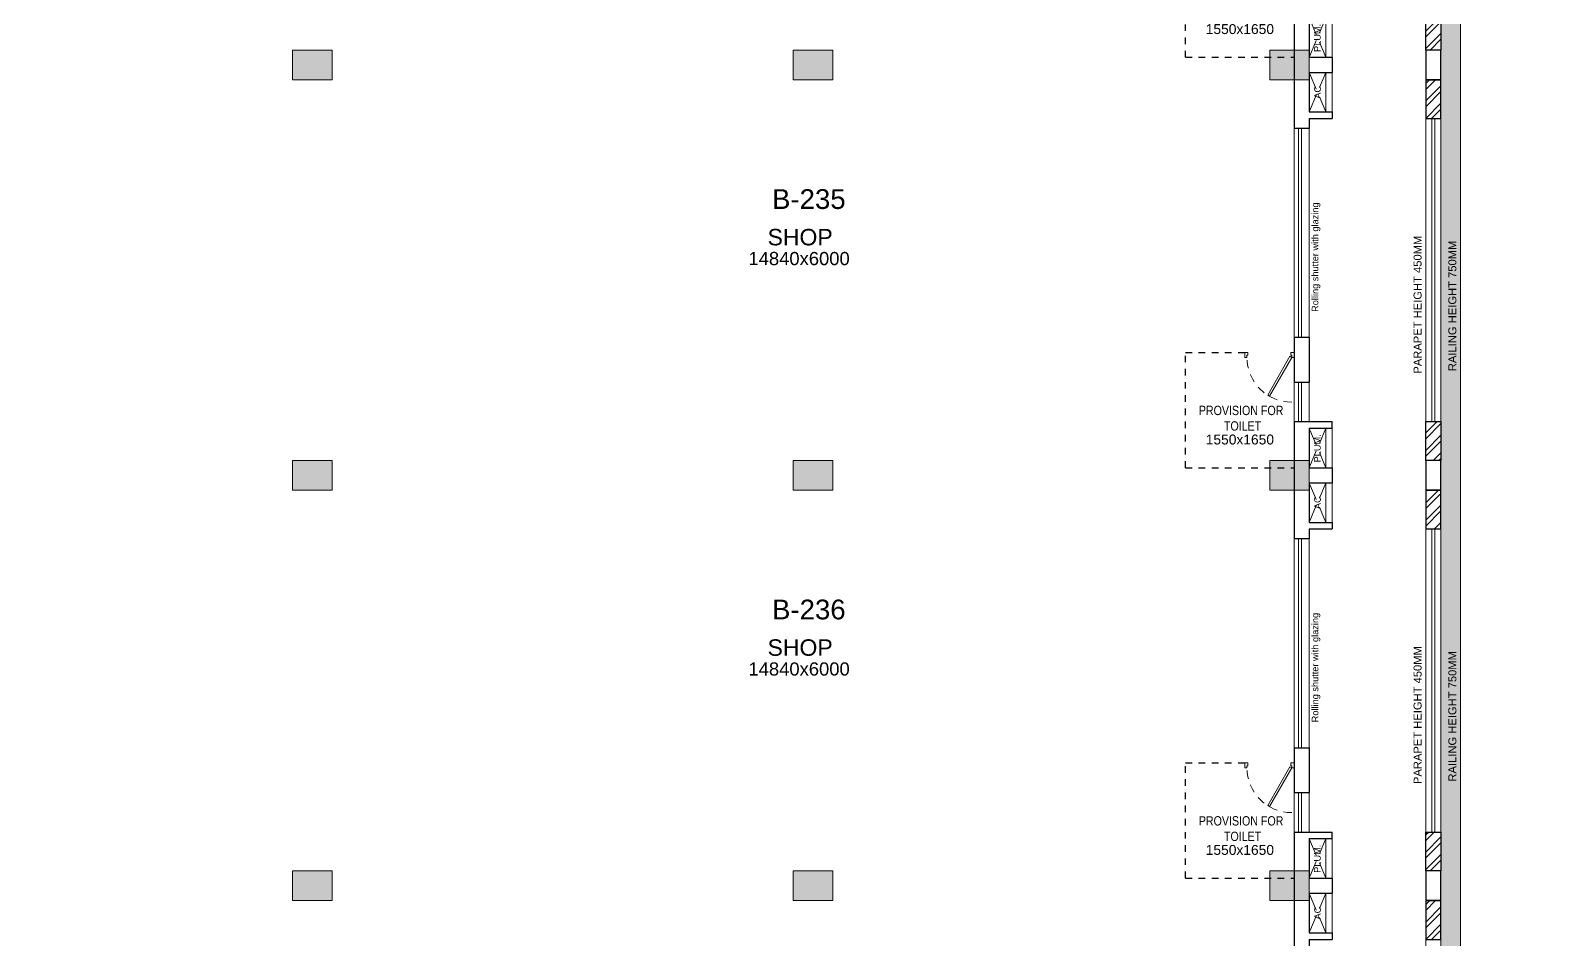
# Model space of a CAD drawing. Header units: metres. Extents: x 9819 to 10514, y 4405 to 4599.
# Drawn here: x 10282.28 to 10305.51, y 4560.86 to 4574.66 of the extents above; entities that cross this region are included whole.
import ezdxf
from ezdxf.enums import TextEntityAlignment as Align

# ---------------------------------------------------------------- set-up
doc = ezdxf.new("R2010")
doc.units = ezdxf.units.M
doc.header["$MEASUREMENT"] = 0
doc.linetypes.add('DASHED2', pattern=[0.375, 0.25, -0.125])
doc.linetypes.add('HIDDEN', pattern=[0.375, 0.25, -0.125])
doc.layers.add('A_COL. NO', color=4, linetype='Continuous')
for name, color, linetype, lineweight in [('A_CONC', 1, 'Continuous', 30), ('A_DOOR-WIN', 23, 'Continuous', 9), ('A_DOTTED', 8, 'HIDDEN', 0), ('A_ELE 0.15', 252, 'Continuous', 15), ('A_GLAZE', 140, 'Continuous', 5), ('A_LEDGE', 252, 'Continuous', 15), ('A_SHOP NO.', 113, 'Continuous', 5), ('A_SILL 0.09', 9, 'Continuous', 9), ('A_SILL 0.25', 25, 'Continuous', 15), ('A_SILL 0.25-RefEdit0', 25, 'Continuous', 15), ('A_TEXT', 7, 'Continuous', 5), ('A_WALL', 7, 'Continuous', 30), ('A_Wall Hatch', 8, 'Continuous', 5), ('COLUMN-FINAL', 210, 'Continuous', 20), ('Doorline', 251, 'DASHED2', 13)]:
    doc.layers.add(name, color=color, linetype=linetype, lineweight=lineweight)
doc.layers.get('A_COL. NO').off()
doc.styles.add('A', font='ARIALN.TTF')
doc.styles.get("Standard").update_dxf_attribs({"font": 'arial.ttf'})

# ---------------------------------------------------------------- blocks, each defined once
blk = doc.blocks.new('D 750')
at = {"layer": 'A_DOOR-WIN'}
for points in [[(-0.372, 0.665), (-0.035, 0.075), (-0.063, 0.059), (-0.4, 0.649)], [(-0.75, 0.075), (-0.75, 0), (-0.7, 0), (-0.7, 0.043), (-0.715, 0.043), (-0.715, 0.075)], [(0, 0.075), (0, 0), (-0.05, 0), (-0.05, 0.043), (-0.035, 0.043), (-0.035, 0.075)]]:
    blk.add_lwpolyline(points, close=True, dxfattribs=at)
at = {"layer": 'Doorline', "ltscale": 0.5}
blk.add_arc((-0.035, 0.075), 0.68, 90, 180, dxfattribs=at)
blk = doc.blocks.new('Typical shops 2nd')
at = {"layer": 'A_DOOR-WIN'}
for p, q in [((30.095, -1.08), (30.095, -4.25)), ((30.145, -1.08), (30.145, -4.25))]:
    blk.add_line(p, q, dxfattribs=at)
at = {"layer": 'A_DOTTED'}
for p, q in [((30.51, -0.23), (30.26, -0.83)), ((30.51, -0.83), (30.26, -0.23)), ((30.51, -5.63), (30.26, -6.23)), ((30.51, -6.23), (30.26, -5.63))]:
    blk.add_line(p, q, dxfattribs=at)
at = {"layer": 'A_GLAZE'}
for p, q in [((30.095, -4.93), (30.095, -5.53)), ((30.145, -4.93), (30.145, -5.53))]:
    blk.add_line(p, q, dxfattribs=at)
at = {"layer": 'A_LEDGE'}
for p, q in [((30.51, -0.83), (30.51, -0.23)), ((30.61, -0.83), (30.61, -0.23)), ((30.51, -5.63), (30.51, -6.23)), ((30.61, -5.63), (30.61, -6.23))]:
    blk.add_line(p, q, dxfattribs=at)
at = {"layer": 'A_SILL 0.09'}
for p, q in [((30.03, -4.25), (30.03, -1.08)), ((30.26, -1.08), (30.26, -4.25)), ((30.03, -4.93), (30.03, -5.53)), ((30.26, -4.93), (30.26, -5.53))]:
    blk.add_line(p, q, dxfattribs=at)
at = {"layer": 'A_WALL'}
for p, q in [((30.61, 0), (30.61, -0.23)), ((30.03, 0), (30.03, -1.08)), ((30.26, -0.23), (30.61, -0.23)), ((30.26, -0.23), (30.26, -0.83)), ((30.26, -0.83), (30.61, -0.83)), ((30.61, -0.83), (30.61, -0.93)), ((30.26, -1.08), (30.03, -1.08)), ((30.26, -0.93), (30.61, -0.93)), ((30.26, -0.93), (30.26, -1.08)), ((30.03, -4.25), (30.03, -4.93)), ((30.03, -4.25), (30.26, -4.25)), ((30.26, -4.25), (30.26, -4.93)), ((30.03, -4.93), (30.26, -4.93)), ((30.03, -5.53), (30.03, -6.23)), ((30.03, -5.53), (30.61, -5.53)), ((30.61, -5.63), (30.61, -5.53)), ((30.26, -5.63), (30.26, -6.23)), ((30.26, -5.63), (30.61, -5.63)), ((30.26, -6.23), (30.61, -6.23))]:
    blk.add_line(p, q, dxfattribs=at)
at = {"layer": 'A_WALL', "color": 252, "linetype": 'DASHED2', "ltscale": 0.3, "true_color": 0x939598}
blk.add_line((28.38, -6.23), (30.03, -6.23), dxfattribs=at)
blk.add_lwpolyline([(28.38, -6.23), (28.38, -4.48), (29.28, -4.48)], dxfattribs=at)
at = {"layer": 'A_DOOR-WIN', "xscale": -1, "rotation": 180}
blk.add_blockref('D 750', (30.03, -4.48), dxfattribs=at)
at = {"insert": (28.239, -5.29), "char_height": 0.1411, "width": 1.97366, "attachment_point": 1, "style": 'A'}
blk.add_mtext('\\pxqc;PROVISION FOR\\P TOILET ', dxfattribs=at)
at = {"layer": 'A_TEXT'}
for s, p in [('AC', (30.436, -0.531)), ('Rolling shutter with glazing', (30.399, -3.034)), ('PLUM.', (30.434, -5.936))]:
    blk.add_text(s, height=0.1, rotation=90, dxfattribs=at).set_placement(p, align=Align.CENTER)
for s, height, p in [('SHOP', 0.25, (22.529, -2.855)), ('14840x6000', 0.2, (22.513, -3.155)), ('1550x1650', 0.15, (29.207, -5.877))]:
    blk.add_text(s, height=height, dxfattribs=at).set_placement(p, align=Align.CENTER)
blk = doc.blocks.new('WING-B REVISED COL.')
at = {"layer": 'COLUMN-FINAL'}
for color, points in [(3, [(5385.769, -8742.268), (5385.769, -8742.718), (5386.369, -8742.718), (5386.369, -8742.268)]), (3, [(5393.374, -8742.268), (5393.374, -8742.718), (5393.974, -8742.718), (5393.974, -8742.268)]), (1, [(5400.609, -8742.268), (5400.609, -8742.718), (5401.209, -8742.718), (5401.209, -8742.268)]), (3, [(5385.769, -8748.498), (5385.769, -8748.948), (5386.369, -8748.948), (5386.369, -8748.498)]), (3, [(5393.374, -8748.498), (5393.374, -8748.948), (5393.974, -8748.948), (5393.974, -8748.498)]), (1, [(5400.609, -8748.498), (5400.609, -8748.948), (5401.209, -8748.948), (5401.209, -8748.498)]), (3, [(5385.769, -8754.728), (5385.769, -8755.178), (5386.369, -8755.178), (5386.369, -8754.728)]), (3, [(5393.374, -8754.728), (5393.374, -8755.178), (5393.974, -8755.178), (5393.974, -8754.728)]), (1, [(5400.609, -8754.728), (5400.609, -8755.178), (5401.209, -8755.178), (5401.209, -8754.728)])]:
    blk.add_hatch(color=color, dxfattribs=at).paths.add_polyline_path(points)
at = {"layer": 'COLUMN-FINAL', "color": 3}
for points in [[(5385.769, -8742.268), (5385.769, -8742.718), (5386.369, -8742.718), (5386.369, -8742.268)], [(5393.374, -8742.268), (5393.374, -8742.718), (5393.974, -8742.718), (5393.974, -8742.268)], [(5385.769, -8748.498), (5385.769, -8748.948), (5386.369, -8748.948), (5386.369, -8748.498)], [(5393.374, -8748.498), (5393.374, -8748.948), (5393.974, -8748.948), (5393.974, -8748.498)], [(5385.769, -8754.728), (5385.769, -8755.178), (5386.369, -8755.178), (5386.369, -8754.728)], [(5393.374, -8754.728), (5393.374, -8755.178), (5393.974, -8755.178), (5393.974, -8754.728)]]:
    blk.add_lwpolyline(points, close=True, dxfattribs=at)
at = {"layer": 'COLUMN-FINAL', "color": 1}
for points in [[(5400.609, -8742.268), (5400.609, -8742.718), (5401.209, -8742.718), (5401.209, -8742.268)], [(5400.609, -8748.498), (5400.609, -8748.948), (5401.209, -8748.948), (5401.209, -8748.498)], [(5400.609, -8754.728), (5400.609, -8755.178), (5401.209, -8755.178), (5401.209, -8754.728)]]:
    blk.add_lwpolyline(points, close=True, dxfattribs=at)
blk = doc.blocks.new('A$Ce6b9a793')
at = {"transparency": 33554493}
h = blk.add_hatch(color=256, dxfattribs=at)
h.dxf.hatch_style = 1
h.paths.add_polyline_path([(-32.21, -72.38), (2.3, -72.38), (2.3, 0.3), (-32.21, 0.3)])
h.paths.add_polyline_path([(-31.91, -72.08), (2, -72.08), (2, 0), (-31.91, 0)], flags=16)
at = {"lineweight": 30, "true_color": 0x636466}
h = blk.add_hatch(dxfattribs=at)
h.set_pattern_fill('ANSI32', color=251, scale=0.5)
h.set_pattern_definition([(45, (-9908.29707, -4401.00705), (-0.1325825215, 0.1325825215), []), (45, (-9908.20869, -4401.00705), (-0.1325825215, 0.1325825215), [])])
h.paths.add_polyline_path([(0.11, 0), (0.11, -0.23), (1.77, -0.23), (1.77, -1.89), (2, -1.89), (2, 0)])
h.paths.add_polyline_path([(2, -2.93), (2, -2.34), (1.77, -2.34), (1.77, -2.93)])
h.paths.add_polyline_path([(2, -7.53), (2, -8.12), (1.77, -8.12), (1.77, -7.53)])
h.paths.add_polyline_path([(2, -9.16), (2, -8.57), (1.77, -8.57), (1.77, -9.16)])
h.paths.add_polyline_path([(2, -13.76), (2, -14.35), (1.77, -14.35), (1.77, -13.76)])
h.paths.add_polyline_path([(2, -15.39), (2, -14.8), (1.77, -14.8), (1.77, -15.39)])
h.paths.add_polyline_path([(2, -19.99), (2, -20.58), (1.77, -20.58), (1.77, -19.99)])
h.paths.add_polyline_path([(2, -21.62), (2, -21.03), (1.77, -21.03), (1.77, -21.62)])
h.paths.add_polyline_path([(2, -26.22), (2, -26.81), (1.77, -26.81), (1.77, -26.22)])
h.paths.add_polyline_path([(2, -27.85), (2, -27.26), (1.77, -27.26), (1.77, -27.85)])
h.paths.add_polyline_path([(2, -32.45), (2, -33.04), (1.77, -33.04), (1.77, -32.45)])
h.paths.add_polyline_path([(2, -34.08), (2, -33.49), (1.77, -33.49), (1.77, -34.08)])
h.paths.add_polyline_path([(2, -38.46), (2, -39.05), (1.77, -39.05), (1.77, -38.46)])
h.paths.add_polyline_path([(2, -40.09), (2, -39.5), (1.77, -39.5), (1.77, -40.09)])
h.paths.add_polyline_path([(2, -46.32), (2, -45.73), (1.77, -45.73), (1.77, -46.32)])
h.paths.add_polyline_path([(2, -44.69), (2, -45.28), (1.77, -45.28), (1.77, -44.69)])
h.paths.add_polyline_path([(2, -50.92), (2, -51.51), (1.77, -51.51), (1.77, -50.92)])
h.paths.add_polyline_path([(2, -52.55), (2, -51.96), (1.77, -51.96), (1.77, -52.55)])
h.paths.add_polyline_path([(2, -58.78), (2, -58.19), (1.77, -58.19), (1.77, -58.78)])
h.paths.add_polyline_path([(2, -57.15), (2, -57.74), (1.77, -57.74), (1.77, -57.15)])
h.paths.add_polyline_path([(2, -64.99), (2, -63.81), (1.77, -63.81), (1.77, -64.99)])
h.paths.add_polyline_path([(0.11, -72.08), (0.11, -71.85), (1.77, -71.85), (1.77, -70.19), (2, -70.19), (2, -72.08)])
h.paths.add_polyline_path([(-0.93, -72.08), (-0.34, -72.08), (-0.34, -71.85), (-0.93, -71.85)])
h.paths.add_polyline_path([(-6.72, -72.08), (-7.31, -72.08), (-7.31, -71.85), (-6.72, -71.85)])
h.paths.add_polyline_path([(-8.35, -72.08), (-7.76, -72.08), (-7.76, -71.85), (-8.35, -71.85)])
h.paths.add_polyline_path([(-23.19, -72.08), (-22.6, -72.08), (-22.6, -71.85), (-23.19, -71.85)])
h.paths.add_polyline_path([(-21.56, -72.08), (-22.15, -72.08), (-22.15, -71.85), (-21.56, -71.85)])
h.paths.add_polyline_path([(-15.77, -72.08), (-15.18, -72.08), (-15.18, -71.85), (-15.77, -71.85)])
h.paths.add_polyline_path([(-14.14, -72.08), (-14.73, -72.08), (-14.73, -71.85), (-14.14, -71.85)])
h.paths.add_polyline_path([(-30.02, -72.08), (-30.02, -71.85), (-31.68, -71.85), (-31.68, -70.19), (-31.91, -70.19), (-31.91, -72.08)])
h.paths.add_polyline_path([(-29.57, -72.08), (-28.98, -72.08), (-28.98, -71.85), (-29.57, -71.85)])
h.paths.add_polyline_path([(-31.91, -64.99), (-31.91, -63.81), (-31.68, -63.81), (-31.68, -64.99)])
h.paths.add_polyline_path([(-31.91, -58.78), (-31.91, -58.19), (-31.68, -58.19), (-31.68, -58.78)])
h.paths.add_polyline_path([(-31.91, -57.15), (-31.91, -57.74), (-31.68, -57.74), (-31.68, -57.15)])
h.paths.add_polyline_path([(-31.91, -52.55), (-31.91, -51.96), (-31.68, -51.96), (-31.68, -52.55)])
h.paths.add_polyline_path([(-31.91, -50.92), (-31.91, -51.51), (-31.68, -51.51), (-31.68, -50.92)])
h.paths.add_polyline_path([(-31.91, -46.32), (-31.91, -45.73), (-31.68, -45.73), (-31.68, -46.32)])
h.paths.add_polyline_path([(-31.91, -44.69), (-31.91, -45.28), (-31.68, -45.28), (-31.68, -44.69)])
h.paths.add_polyline_path([(-31.91, -40.09), (-31.91, -39.5), (-31.68, -39.5), (-31.68, -40.09)])
h.paths.add_polyline_path([(-31.91, -38.46), (-31.91, -39.05), (-31.68, -39.05), (-31.68, -38.46)])
h.paths.add_polyline_path([(-31.91, -34.08), (-31.91, -33.49), (-31.68, -33.49), (-31.68, -34.08)])
h.paths.add_polyline_path([(-31.91, -32.45), (-31.91, -33.04), (-31.68, -33.04), (-31.68, -32.45)])
h.paths.add_polyline_path([(-31.91, -27.85), (-31.91, -27.26), (-31.68, -27.26), (-31.68, -27.85)])
h.paths.add_polyline_path([(-31.91, -26.22), (-31.91, -26.81), (-31.68, -26.81), (-31.68, -26.22)])
h.paths.add_polyline_path([(-31.91, -21.62), (-31.91, -21.03), (-31.68, -21.03), (-31.68, -21.62)])
h.paths.add_polyline_path([(-31.91, -19.99), (-31.91, -20.58), (-31.68, -20.58), (-31.68, -19.99)])
h.paths.add_polyline_path([(-31.91, -15.39), (-31.91, -14.8), (-31.68, -14.8), (-31.68, -15.39)])
h.paths.add_polyline_path([(-31.91, -13.76), (-31.91, -14.35), (-31.68, -14.35), (-31.68, -13.76)])
h.paths.add_polyline_path([(-31.91, -9.16), (-31.91, -8.57), (-31.68, -8.57), (-31.68, -9.16)])
h.paths.add_polyline_path([(-31.91, -7.53), (-31.91, -8.12), (-31.68, -8.12), (-31.68, -7.53)])
h.paths.add_polyline_path([(-31.91, -2.93), (-31.91, -2.34), (-31.68, -2.34), (-31.68, -2.93)])
h.paths.add_polyline_path([(-30.02, 0), (-30.02, -0.23), (-31.68, -0.23), (-31.68, -1.89), (-31.91, -1.89), (-31.91, 0)])
at = {"layer": 'A_CONC'}
for points in [[(2, -14.35), (1.77, -14.35), (1.77, -14.8), (2, -14.8)], [(2, -20.58), (1.77, -20.58), (1.77, -21.03), (2, -21.03)], [(2, -26.81), (1.77, -26.81), (1.77, -27.26), (2, -27.26)]]:
    blk.add_lwpolyline(points, close=True, dxfattribs=at)
at = {"layer": 'A_ELE 0.15', "color": 7, "true_color": 0xffffff}
blk.add_lwpolyline([(2.3, -34.08), (2.3, 0.3), (-32.21, 0.3), (-32.21, -34.08)], dxfattribs=at)
at = {"layer": 'A_GLAZE'}
for points in [[(1.86, -19.99), (1.91, -19.99), (1.91, -15.39), (1.86, -15.39)], [(1.86, -26.22), (1.91, -26.22), (1.91, -21.62), (1.86, -21.62)]]:
    blk.add_lwpolyline(points, close=True, dxfattribs=at)
at = {"layer": 'A_SILL 0.25-RefEdit0', "color": 32, "true_color": 0xcd6928}
blk.add_lwpolyline([(2, -34.08), (2, 0), (-31.91, 0), (-31.91, -34.08)], dxfattribs=at)
at = {"layer": 'A_TEXT', "color": 32, "true_color": 0xcd6928}
for p, q in [((1.77, -19.99), (1.77, -15.39)), ((2, -15.39), (2, -19.99)), ((1.77, -26.22), (1.77, -21.62)), ((2, -21.62), (2, -26.22))]:
    blk.add_line(p, q, dxfattribs=at)
at = {"layer": 'A_WALL'}
for points in [[(2, -13.76), (2, -14.35), (1.77, -14.35), (1.77, -13.76)], [(2, -15.39), (2, -14.8), (1.77, -14.8), (1.77, -15.39)], [(2, -19.99), (2, -20.58), (1.77, -20.58), (1.77, -19.99)], [(2, -21.62), (2, -21.03), (1.77, -21.03), (1.77, -21.62)], [(2, -26.22), (2, -26.81), (1.77, -26.81), (1.77, -26.22)], [(2, -27.85), (2, -27.26), (1.77, -27.26), (1.77, -27.85)]]:
    blk.add_lwpolyline(points, close=True, dxfattribs=at)
at = {"layer": 'A_TEXT', "color": 32, "true_color": 0xcd6928, "char_height": 0.1215, "attachment_point": 1, "rotation": 90}
for insert in [(1.585, -19.262), (1.585, -25.492)]:
    blk.add_mtext_dynamic_manual_height_columns('PARAPET HEIGHT 450MM', width=3.42392, gutter_width=0.931, heights=[0], dxfattribs=dict(at, insert=insert))
at = {"layer": 'A_TEXT', "color": 4, "char_height": 0.1215, "attachment_point": 1, "rotation": 90}
for insert in [(2.113, -19.224), (2.113, -25.454)]:
    blk.add_mtext_dynamic_manual_height_columns('RAILING HEIGHT 750MM', width=3.42392, gutter_width=0.931, heights=[0], dxfattribs=dict(at, insert=insert))

msp = doc.modelspace()

# ---------------------------------------------------------------- linework, layer by layer
at = {"layer": 'A_SILL 0.25'}
for points in [[(10271.7853, 4588.7144), (10301.6953, 4588.7144), (10303.6953, 4588.7144), (10303.6953, 4555.5644), (10315.4953, 4555.5644), (10315.4953, 4588.7144), (10317.4953, 4588.7144), (10317.4953, 4586.7144), (10317.1453, 4586.7144), (10317.1453, 4586.4844), (10317.4953, 4586.4844), (10317.2453, 4585.8844), (10317.2453, 4586.4844), (10317.4953, 4585.8844), (10317.4953, 4585.7844), (10317.4953, 4585.1844), (10317.4953, 4584.5044), (10317.4953, 4581.3344)], [(10301.6953, 4588.4844), (10303.4653, 4588.4844), (10303.4653, 4555.3344), (10315.7253, 4555.3344), (10315.7253, 4588.4844), (10317.4953, 4588.4844)]]:
    msp.add_lwpolyline(points, dxfattribs=at)

# ---------------------------------------------------------------- block references
at = {"layer": 'A_COL. NO'}
msp.add_blockref('WING-B REVISED COL.', (4900.4862, 13316.6323), dxfattribs=at)
at = {"layer": 'A_SILL 0.25'}
msp.add_blockref('A$Ce6b9a793', (10301.6953, 4588.7144), dxfattribs=at)
at = {"layer": 'A_Wall Hatch'}
for p in [(10271.4353, 4580.4844), (10271.4353, 4574.2544), (10271.4353, 4568.0244), (10271.4353, 4561.7944)]:
    msp.add_blockref('Typical shops 2nd', p, dxfattribs=at)

# ---------------------------------------------------------------- texts
at = {"layer": 'A_SHOP NO.'}
for s, p in [('B-235', (10294.0961, 4571.9523)), ('B-236', (10294.0961, 4565.7223))]:
    msp.add_text(s, height=0.3, dxfattribs=at).set_placement(p, align=Align.CENTER)

doc.saveas('drawing.dxf')
